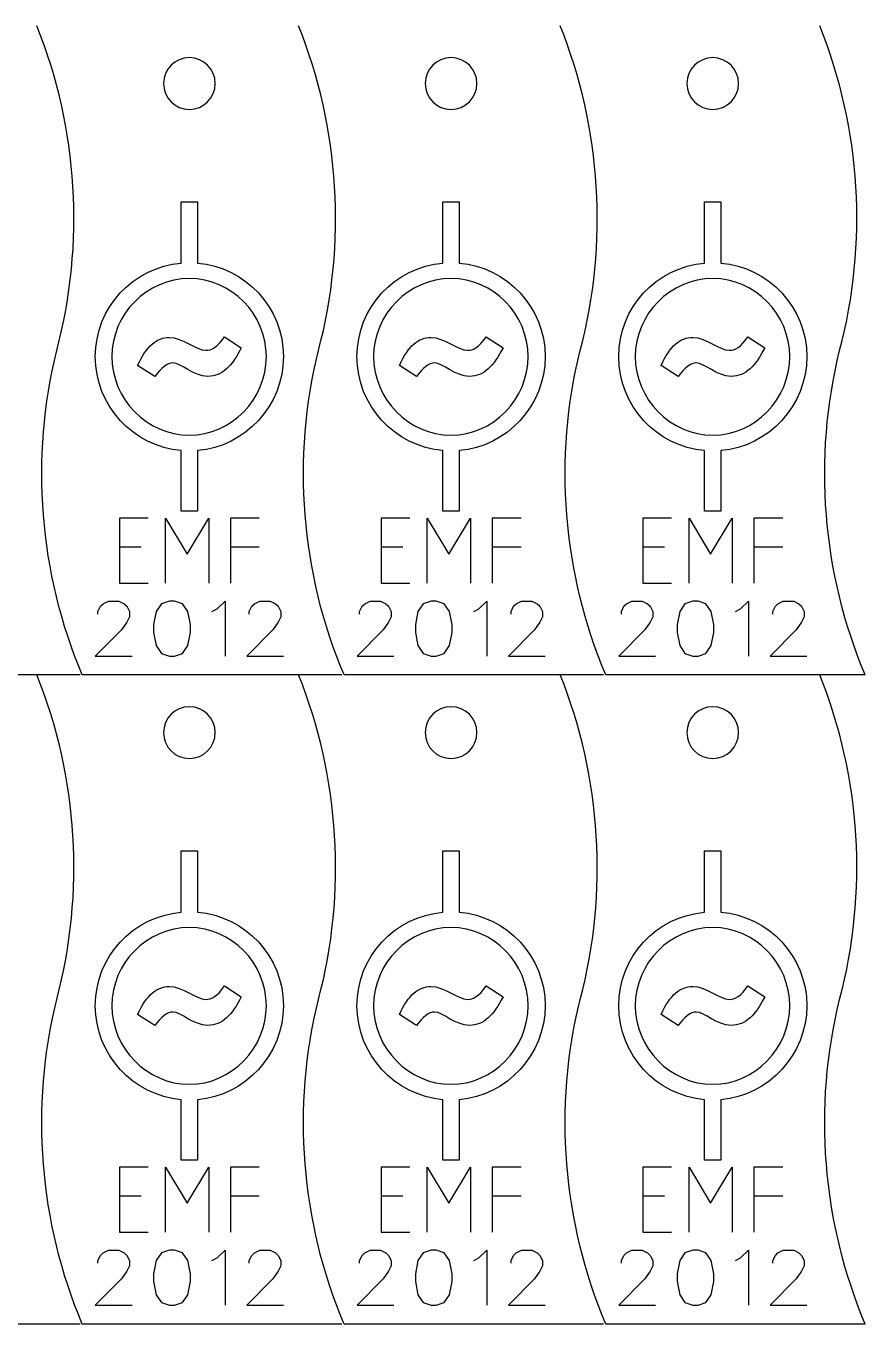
# Model space of a CAD drawing. Header units: millimetres. Extents: x 17 to 566, y -11 to 289.
# Drawn here: x 500.9 to 565.8, y -11.3 to 88.7 of the extents above; entities that cross this region are included whole.
import ezdxf

# ---------------------------------------------------------------- set-up
doc = ezdxf.new("R2010")
doc.units = ezdxf.units.MM
doc.layers.add('cut', color=7, linetype='CONTINUOUS')

msp = doc.modelspace()

# ---------------------------------------------------------------- linework, layer by layer
at = {"layer": 'cut', "color": 7}
for points in [[(515.482239, 84.226643), (515.482239, 84.226643), (515.482239, 84.226643)], [(535.651476, 84.226643), (535.651476, 84.226643), (535.651476, 84.226643)], [(555.820713, 84.226643), (555.820713, 84.226643), (555.820713, 84.226643)], [(505.06956, 38.660779), (485.06956, 38.660779)], [(525.238797, 38.660779), (505.238797, 38.660779)], [(545.408033, 38.660779), (525.408034, 38.660779)], [(565.57727, 38.660779), (545.577271, 38.660779)], [(515.482239, 34.22667), (515.482239, 34.22667), (515.482239, 34.22667)], [(535.651476, 34.22667), (535.651476, 34.22667), (535.651476, 34.22667)], [(555.820713, 34.22667), (555.820713, 34.22667), (555.820713, 34.22667)], [(505.06956, -11.339194), (485.06956, -11.339194)], [(525.238797, -11.339194), (505.238797, -11.339194)], [(545.408033, -11.339194), (525.408034, -11.339194)], [(565.57727, -11.339194), (545.577271, -11.339194)]]:
    msp.add_lwpolyline(points, dxfattribs=at)
at = {"layer": 'cut', "color": 5}
for points in [[(512.860874, 75.104355), (514.117268, 75.104355), (514.117268, 70.389198)], [(512.860874, 70.389198), (512.860874, 75.104355)], [(533.030111, 75.104355), (534.286505, 75.104355), (534.286505, 70.389198)], [(533.030111, 70.389198), (533.030111, 75.104355)], [(553.199348, 75.104355), (554.455742, 75.104355), (554.455742, 70.389198)], [(553.199348, 70.389198), (553.199348, 75.104355)], [(516.199515, 64.72449), (517.493941, 63.861454)], [(536.368752, 64.72449), (537.663178, 63.861454)], [(556.537989, 64.72449), (557.832415, 63.861454)], [(507.514651, 63.186235), (507.514651, 63.186235)], [(527.683888, 63.186235), (527.683888, 63.186235)], [(547.853125, 63.186235), (547.853125, 63.186235)], [(510.816121, 61.64807), (509.502946, 62.51088)], [(530.985357, 61.64807), (529.672183, 62.51088)], [(551.154594, 61.64807), (549.84142, 62.51088)], [(514.117268, 55.945425), (514.117268, 51.280557), (512.860874, 51.280557), (512.860874, 55.945425)], [(534.286505, 55.945425), (534.286505, 51.280557), (533.030111, 51.280557), (533.030111, 55.945425)], [(554.455742, 55.945425), (554.455742, 51.280557), (553.199348, 51.280557), (553.199348, 55.945425)], [(508.096672, 50.748061), (508.096672, 45.748059)], [(510.318893, 50.748061), (508.096672, 50.748061)], [(511.659248, 50.748061), (513.325912, 47.970283)], [(511.659248, 45.748059), (511.659248, 50.748061)], [(513.325912, 47.970283), (514.992578, 50.748061)], [(514.992578, 50.748061), (514.992578, 45.748059)], [(516.659244, 50.748061), (516.659244, 45.748059)], [(518.881467, 50.748061), (516.659244, 50.748061)], [(528.265909, 50.748061), (528.265909, 45.748059)], [(530.48813, 50.748061), (528.265909, 50.748061)], [(531.828485, 50.748061), (533.495148, 47.970283)], [(531.828485, 45.748059), (531.828485, 50.748061)], [(533.495148, 47.970283), (535.161815, 50.748061)], [(535.161815, 50.748061), (535.161815, 45.748059)], [(536.828481, 50.748061), (536.828481, 45.748059)], [(539.050704, 50.748061), (536.828481, 50.748061)], [(548.435146, 50.748061), (548.435146, 45.748059)], [(550.657367, 50.748061), (548.435146, 50.748061)], [(551.997722, 50.748061), (553.664385, 47.970283)], [(551.997722, 45.748059), (551.997722, 50.748061)], [(553.664385, 47.970283), (555.331051, 50.748061)], [(555.331051, 50.748061), (555.331051, 45.748059)], [(556.997718, 50.748061), (556.997718, 45.748059)], [(559.219941, 50.748061), (556.997718, 50.748061)], [(508.096672, 48.525837), (509.763336, 48.525837)], [(516.659244, 48.525837), (518.881467, 48.525837)], [(528.265909, 48.525837), (529.932573, 48.525837)], [(536.828481, 48.525837), (539.050704, 48.525837)], [(548.435146, 48.525837), (550.10181, 48.525837)], [(556.997718, 48.525837), (559.219941, 48.525837)], [(508.096672, 45.748059), (510.318893, 45.748059)], [(528.265909, 45.748059), (530.48813, 45.748059)], [(548.435146, 45.748059), (550.657367, 45.748059)], [(506.645635, 43.953084), (506.847656, 44.155104)], [(506.847656, 44.155104), (507.251696, 44.357124)], [(507.251696, 44.357124), (508.059777, 44.357124)], [(508.059777, 44.357124), (508.463818, 44.155104)], [(508.463818, 44.155104), (508.665838, 43.953084)], [(511.342606, 44.155104), (510.938566, 43.549043)], [(511.948667, 44.357124), (511.342606, 44.155104)], [(512.352708, 44.357124), (511.948667, 44.357124)], [(512.958766, 44.155104), (512.352708, 44.357124)], [(513.362806, 43.549043), (512.958766, 44.155104)], [(515.635534, 43.751063), (516.241594, 44.357124)], [(516.241594, 44.357124), (516.241594, 40.114675)], [(518.312301, 43.953084), (518.514322, 44.155104)], [(518.514322, 44.155104), (518.918362, 44.357124)], [(518.918362, 44.357124), (519.726443, 44.357124)], [(519.726443, 44.357124), (520.130484, 44.155104)], [(520.130484, 44.155104), (520.332504, 43.953084)], [(526.814872, 43.953084), (527.016893, 44.155104)], [(527.016893, 44.155104), (527.420933, 44.357124)], [(527.420933, 44.357124), (528.229014, 44.357124)], [(528.229014, 44.357124), (528.633055, 44.155104)], [(528.633055, 44.155104), (528.835075, 43.953084)], [(531.511843, 44.155104), (531.107802, 43.549043)], [(532.117904, 44.357124), (531.511843, 44.155104)], [(532.521945, 44.357124), (532.117904, 44.357124)], [(533.128003, 44.155104), (532.521945, 44.357124)], [(533.532043, 43.549043), (533.128003, 44.155104)], [(535.80477, 43.751063), (536.410831, 44.357124)], [(536.410831, 44.357124), (536.410831, 40.114675)], [(538.481538, 43.953084), (538.683558, 44.155104)], [(538.683558, 44.155104), (539.087599, 44.357124)], [(539.087599, 44.357124), (539.89568, 44.357124)], [(539.89568, 44.357124), (540.299721, 44.155104)], [(540.299721, 44.155104), (540.501741, 43.953084)], [(546.984109, 43.953084), (547.186129, 44.155104)], [(547.186129, 44.155104), (547.59017, 44.357124)], [(547.59017, 44.357124), (548.398251, 44.357124)], [(548.398251, 44.357124), (548.802292, 44.155104)], [(548.802292, 44.155104), (549.004312, 43.953084)], [(551.68108, 44.155104), (551.277039, 43.549043)], [(552.287141, 44.357124), (551.68108, 44.155104)], [(552.691181, 44.357124), (552.287141, 44.357124)], [(553.29724, 44.155104), (552.691181, 44.357124)], [(553.70128, 43.549043), (553.29724, 44.155104)], [(555.974007, 43.751063), (556.580068, 44.357124)], [(556.580068, 44.357124), (556.580068, 40.114675)], [(558.650775, 43.953084), (558.852795, 44.155104)], [(558.852795, 44.155104), (559.256836, 44.357124)], [(559.256836, 44.357124), (560.064917, 44.357124)], [(560.064917, 44.357124), (560.468958, 44.155104)], [(560.468958, 44.155104), (560.670978, 43.953084)], [(506.443615, 43.549043), (506.645635, 43.953084)], [(506.443615, 43.347023), (506.443615, 43.549043)], [(508.665838, 43.953084), (508.867859, 43.549043)], [(508.867859, 43.145002), (508.665838, 42.740962)], [(508.867859, 43.549043), (508.867859, 43.145002)], [(510.938566, 43.549043), (510.736545, 42.538941)], [(513.564827, 42.538941), (513.362806, 43.549043)], [(515.231493, 43.549043), (515.635534, 43.751063)], [(518.110281, 43.549043), (518.312301, 43.953084)], [(518.110281, 43.347023), (518.110281, 43.549043)], [(520.332504, 43.953084), (520.534525, 43.549043)], [(520.534525, 43.145002), (520.332504, 42.740962)], [(520.534525, 43.549043), (520.534525, 43.145002)], [(526.612852, 43.549043), (526.814872, 43.953084)], [(526.612852, 43.347023), (526.612852, 43.549043)], [(528.835075, 43.953084), (529.037096, 43.549043)], [(529.037096, 43.145002), (528.835075, 42.740962)], [(529.037096, 43.549043), (529.037096, 43.145002)], [(531.107802, 43.549043), (530.905782, 42.538941)], [(533.734064, 42.538941), (533.532043, 43.549043)], [(535.40073, 43.549043), (535.80477, 43.751063)], [(538.279518, 43.549043), (538.481538, 43.953084)], [(538.279518, 43.347023), (538.279518, 43.549043)], [(540.501741, 43.953084), (540.703762, 43.549043)], [(540.703762, 43.145002), (540.501741, 42.740962)], [(540.703762, 43.549043), (540.703762, 43.145002)], [(546.782089, 43.549043), (546.984109, 43.953084)], [(546.782089, 43.347023), (546.782089, 43.549043)], [(549.004312, 43.953084), (549.206333, 43.549043)], [(549.206333, 43.145002), (549.004312, 42.740962)], [(549.206333, 43.549043), (549.206333, 43.145002)], [(551.277039, 43.549043), (551.075019, 42.538941)], [(553.903301, 42.538941), (553.70128, 43.549043)], [(555.569967, 43.549043), (555.974007, 43.751063)], [(558.448755, 43.549043), (558.650775, 43.953084)], [(558.448755, 43.347023), (558.448755, 43.549043)], [(560.670978, 43.953084), (560.872998, 43.549043)], [(560.872998, 43.145002), (560.670978, 42.740962)], [(560.872998, 43.549043), (560.872998, 43.145002)], [(508.261798, 42.134901), (506.241595, 40.114675)], [(508.665838, 42.740962), (508.261798, 42.134901)], [(510.736545, 42.538941), (510.736545, 41.93288)], [(513.564827, 41.93288), (513.564827, 42.538941)], [(519.928464, 42.134901), (517.908263, 40.114675)], [(520.332504, 42.740962), (519.928464, 42.134901)], [(528.431035, 42.134901), (526.410832, 40.114675)], [(528.835075, 42.740962), (528.431035, 42.134901)], [(530.905782, 42.538941), (530.905782, 41.93288)], [(533.734064, 41.93288), (533.734064, 42.538941)], [(540.097701, 42.134901), (538.0775, 40.114675)], [(540.501741, 42.740962), (540.097701, 42.134901)], [(548.600272, 42.134901), (546.580068, 40.114675)], [(549.004312, 42.740962), (548.600272, 42.134901)], [(551.075019, 42.538941), (551.075019, 41.93288)], [(553.903301, 41.93288), (553.903301, 42.538941)], [(560.266937, 42.134901), (558.246737, 40.114675)], [(560.670978, 42.740962), (560.266937, 42.134901)], [(510.736545, 41.93288), (510.938566, 40.922762)], [(513.362806, 40.922762), (513.564827, 41.93288)], [(530.905782, 41.93288), (531.107802, 40.922762)], [(533.532043, 40.922762), (533.734064, 41.93288)], [(551.075019, 41.93288), (551.277039, 40.922762)], [(553.70128, 40.922762), (553.903301, 41.93288)], [(506.241595, 40.114675), (509.069879, 40.114675)], [(510.938566, 40.922762), (511.342606, 40.316718)], [(511.342606, 40.316718), (511.948667, 40.114675)], [(511.948667, 40.114675), (512.352708, 40.114675)], [(512.352708, 40.114675), (512.958766, 40.316718)], [(512.958766, 40.316718), (513.362806, 40.922762)], [(517.908263, 40.114675), (520.736545, 40.114675)], [(526.410832, 40.114675), (529.239116, 40.114675)], [(531.107802, 40.922762), (531.511843, 40.316718)], [(531.511843, 40.316718), (532.117904, 40.114675)], [(532.117904, 40.114675), (532.521945, 40.114675)], [(532.521945, 40.114675), (533.128003, 40.316718)], [(533.128003, 40.316718), (533.532043, 40.922762)], [(538.0775, 40.114675), (540.905782, 40.114675)], [(546.580068, 40.114675), (549.408353, 40.114675)], [(551.277039, 40.922762), (551.68108, 40.316718)], [(551.68108, 40.316718), (552.287141, 40.114675)], [(552.287141, 40.114675), (552.691181, 40.114675)], [(552.691181, 40.114675), (553.29724, 40.316718)], [(553.29724, 40.316718), (553.70128, 40.922762)], [(558.246737, 40.114675), (561.075019, 40.114675)], [(512.860874, 25.104381), (514.117268, 25.104381), (514.117268, 20.389224)], [(512.860874, 20.389224), (512.860874, 25.104381)], [(533.030111, 25.104381), (534.286505, 25.104381), (534.286505, 20.389224)], [(533.030111, 20.389224), (533.030111, 25.104381)], [(553.199348, 25.104381), (554.455742, 25.104381), (554.455742, 20.389224)], [(553.199348, 20.389224), (553.199348, 25.104381)], [(516.199515, 14.724516), (517.493941, 13.861481)], [(536.368752, 14.724516), (537.663178, 13.861481)], [(556.537989, 14.724516), (557.832415, 13.861481)], [(507.514651, 13.186261), (507.514651, 13.186261)], [(527.683888, 13.186261), (527.683888, 13.186261)], [(547.853125, 13.186261), (547.853125, 13.186261)], [(510.816121, 11.648096), (509.502946, 12.510906)], [(530.985357, 11.648096), (529.672183, 12.510906)], [(551.154594, 11.648096), (549.84142, 12.510906)], [(514.117268, 5.945452), (514.117268, 1.280584), (512.860874, 1.280584), (512.860874, 5.945452)], [(534.286505, 5.945452), (534.286505, 1.280584), (533.030111, 1.280584), (533.030111, 5.945452)], [(554.455742, 5.945452), (554.455742, 1.280584), (553.199348, 1.280584), (553.199348, 5.945452)], [(508.096672, 0.748087), (508.096672, -4.251914)], [(510.318893, 0.748087), (508.096672, 0.748087)], [(511.659248, 0.748087), (513.325912, -2.029691)], [(511.659248, -4.251914), (511.659248, 0.748087)], [(513.325912, -2.029691), (514.992578, 0.748087)], [(514.992578, 0.748087), (514.992578, -4.251914)], [(516.659244, 0.748087), (516.659244, -4.251914)], [(518.881467, 0.748087), (516.659244, 0.748087)], [(528.265909, 0.748087), (528.265909, -4.251914)], [(530.48813, 0.748087), (528.265909, 0.748087)], [(531.828485, 0.748087), (533.495148, -2.029691)], [(531.828485, -4.251914), (531.828485, 0.748087)], [(533.495148, -2.029691), (535.161815, 0.748087)], [(535.161815, 0.748087), (535.161815, -4.251914)], [(536.828481, 0.748087), (536.828481, -4.251914)], [(539.050704, 0.748087), (536.828481, 0.748087)], [(548.435146, 0.748087), (548.435146, -4.251914)], [(550.657367, 0.748087), (548.435146, 0.748087)], [(551.997722, 0.748087), (553.664385, -2.029691)], [(551.997722, -4.251914), (551.997722, 0.748087)], [(553.664385, -2.029691), (555.331051, 0.748087)], [(555.331051, 0.748087), (555.331051, -4.251914)], [(556.997718, 0.748087), (556.997718, -4.251914)], [(559.219941, 0.748087), (556.997718, 0.748087)], [(508.096672, -1.474136), (509.763336, -1.474136)], [(516.659244, -1.474136), (518.881467, -1.474136)], [(528.265909, -1.474136), (529.932573, -1.474136)], [(536.828481, -1.474136), (539.050704, -1.474136)], [(548.435146, -1.474136), (550.10181, -1.474136)], [(556.997718, -1.474136), (559.219941, -1.474136)], [(508.096672, -4.251914), (510.318893, -4.251914)], [(528.265909, -4.251914), (530.48813, -4.251914)], [(548.435146, -4.251914), (550.657367, -4.251914)], [(506.645635, -6.04689), (506.847656, -5.844869)], [(506.847656, -5.844869), (507.251696, -5.642849)], [(507.251696, -5.642849), (508.059777, -5.642849)], [(508.059777, -5.642849), (508.463818, -5.844869)], [(508.463818, -5.844869), (508.665838, -6.04689)], [(511.342606, -5.844869), (510.938566, -6.45093)], [(511.948667, -5.642849), (511.342606, -5.844869)], [(512.352708, -5.642849), (511.948667, -5.642849)], [(512.958766, -5.844869), (512.352708, -5.642849)], [(513.362806, -6.45093), (512.958766, -5.844869)], [(515.635534, -6.24891), (516.241594, -5.642849)], [(516.241594, -5.642849), (516.241594, -9.885298)], [(518.312301, -6.04689), (518.514322, -5.844869)], [(518.514322, -5.844869), (518.918362, -5.642849)], [(518.918362, -5.642849), (519.726443, -5.642849)], [(519.726443, -5.642849), (520.130484, -5.844869)], [(520.130484, -5.844869), (520.332504, -6.04689)], [(526.814872, -6.04689), (527.016893, -5.844869)], [(527.016893, -5.844869), (527.420933, -5.642849)], [(527.420933, -5.642849), (528.229014, -5.642849)], [(528.229014, -5.642849), (528.633055, -5.844869)], [(528.633055, -5.844869), (528.835075, -6.04689)], [(531.511843, -5.844869), (531.107802, -6.45093)], [(532.117904, -5.642849), (531.511843, -5.844869)], [(532.521945, -5.642849), (532.117904, -5.642849)], [(533.128003, -5.844869), (532.521945, -5.642849)], [(533.532043, -6.45093), (533.128003, -5.844869)], [(535.80477, -6.24891), (536.410831, -5.642849)], [(536.410831, -5.642849), (536.410831, -9.885298)], [(538.481538, -6.04689), (538.683558, -5.844869)], [(538.683558, -5.844869), (539.087599, -5.642849)], [(539.087599, -5.642849), (539.89568, -5.642849)], [(539.89568, -5.642849), (540.299721, -5.844869)], [(540.299721, -5.844869), (540.501741, -6.04689)], [(546.984109, -6.04689), (547.186129, -5.844869)], [(547.186129, -5.844869), (547.59017, -5.642849)], [(547.59017, -5.642849), (548.398251, -5.642849)], [(548.398251, -5.642849), (548.802292, -5.844869)], [(548.802292, -5.844869), (549.004312, -6.04689)], [(551.68108, -5.844869), (551.277039, -6.45093)], [(552.287141, -5.642849), (551.68108, -5.844869)], [(552.691181, -5.642849), (552.287141, -5.642849)], [(553.29724, -5.844869), (552.691181, -5.642849)], [(553.70128, -6.45093), (553.29724, -5.844869)], [(555.974007, -6.24891), (556.580068, -5.642849)], [(556.580068, -5.642849), (556.580068, -9.885298)], [(558.650775, -6.04689), (558.852795, -5.844869)], [(558.852795, -5.844869), (559.256836, -5.642849)], [(559.256836, -5.642849), (560.064917, -5.642849)], [(560.064917, -5.642849), (560.468958, -5.844869)], [(560.468958, -5.844869), (560.670978, -6.04689)], [(506.443615, -6.45093), (506.645635, -6.04689)], [(506.443615, -6.652951), (506.443615, -6.45093)], [(508.665838, -6.04689), (508.867859, -6.45093)], [(508.867859, -6.854971), (508.665838, -7.259012)], [(508.867859, -6.45093), (508.867859, -6.854971)], [(510.938566, -6.45093), (510.736545, -7.461032)], [(513.564827, -7.461032), (513.362806, -6.45093)], [(515.231493, -6.45093), (515.635534, -6.24891)], [(518.110281, -6.45093), (518.312301, -6.04689)], [(518.110281, -6.652951), (518.110281, -6.45093)], [(520.332504, -6.04689), (520.534525, -6.45093)], [(520.534525, -6.854971), (520.332504, -7.259012)], [(520.534525, -6.45093), (520.534525, -6.854971)], [(526.612852, -6.45093), (526.814872, -6.04689)], [(526.612852, -6.652951), (526.612852, -6.45093)], [(528.835075, -6.04689), (529.037096, -6.45093)], [(529.037096, -6.854971), (528.835075, -7.259012)], [(529.037096, -6.45093), (529.037096, -6.854971)], [(531.107802, -6.45093), (530.905782, -7.461032)], [(533.734064, -7.461032), (533.532043, -6.45093)], [(535.40073, -6.45093), (535.80477, -6.24891)], [(538.279518, -6.45093), (538.481538, -6.04689)], [(538.279518, -6.652951), (538.279518, -6.45093)], [(540.501741, -6.04689), (540.703762, -6.45093)], [(540.703762, -6.854971), (540.501741, -7.259012)], [(540.703762, -6.45093), (540.703762, -6.854971)], [(546.782089, -6.45093), (546.984109, -6.04689)], [(546.782089, -6.652951), (546.782089, -6.45093)], [(549.004312, -6.04689), (549.206333, -6.45093)], [(549.206333, -6.854971), (549.004312, -7.259012)], [(549.206333, -6.45093), (549.206333, -6.854971)], [(551.277039, -6.45093), (551.075019, -7.461032)], [(553.903301, -7.461032), (553.70128, -6.45093)], [(555.569967, -6.45093), (555.974007, -6.24891)], [(558.448755, -6.45093), (558.650775, -6.04689)], [(558.448755, -6.652951), (558.448755, -6.45093)], [(560.670978, -6.04689), (560.872998, -6.45093)], [(560.872998, -6.854971), (560.670978, -7.259012)], [(560.872998, -6.45093), (560.872998, -6.854971)], [(508.261798, -7.865073), (506.241595, -9.885298)], [(508.665838, -7.259012), (508.261798, -7.865073)], [(510.736545, -7.461032), (510.736545, -8.067093)], [(513.564827, -8.067093), (513.564827, -7.461032)], [(519.928464, -7.865073), (517.908263, -9.885298)], [(520.332504, -7.259012), (519.928464, -7.865073)], [(528.431035, -7.865073), (526.410832, -9.885298)], [(528.835075, -7.259012), (528.431035, -7.865073)], [(530.905782, -7.461032), (530.905782, -8.067093)], [(533.734064, -8.067093), (533.734064, -7.461032)], [(540.097701, -7.865073), (538.0775, -9.885298)], [(540.501741, -7.259012), (540.097701, -7.865073)], [(548.600272, -7.865073), (546.580068, -9.885298)], [(549.004312, -7.259012), (548.600272, -7.865073)], [(551.075019, -7.461032), (551.075019, -8.067093)], [(553.903301, -8.067093), (553.903301, -7.461032)], [(560.266937, -7.865073), (558.246737, -9.885298)], [(560.670978, -7.259012), (560.266937, -7.865073)], [(510.736545, -8.067093), (510.938566, -9.077211)], [(513.362806, -9.077211), (513.564827, -8.067093)], [(530.905782, -8.067093), (531.107802, -9.077211)], [(533.532043, -9.077211), (533.734064, -8.067093)], [(551.075019, -8.067093), (551.277039, -9.077211)], [(553.70128, -9.077211), (553.903301, -8.067093)], [(506.241595, -9.885298), (509.069879, -9.885298)], [(510.938566, -9.077211), (511.342606, -9.683255)], [(511.342606, -9.683255), (511.948667, -9.885298)], [(511.948667, -9.885298), (512.352708, -9.885298)], [(512.352708, -9.885298), (512.958766, -9.683255)], [(512.958766, -9.683255), (513.362806, -9.077211)], [(517.908263, -9.885298), (520.736545, -9.885298)], [(526.410832, -9.885298), (529.239116, -9.885298)], [(531.107802, -9.077211), (531.511843, -9.683255)], [(531.511843, -9.683255), (532.117904, -9.885298)], [(532.117904, -9.885298), (532.521945, -9.885298)], [(532.521945, -9.885298), (533.128003, -9.683255)], [(533.128003, -9.683255), (533.532043, -9.077211)], [(538.0775, -9.885298), (540.905782, -9.885298)], [(546.580068, -9.885298), (549.408353, -9.885298)], [(551.277039, -9.077211), (551.68108, -9.683255)], [(551.68108, -9.683255), (552.287141, -9.885298)], [(552.287141, -9.885298), (552.691181, -9.885298)], [(552.691181, -9.885298), (553.29724, -9.683255)], [(553.29724, -9.683255), (553.70128, -9.077211)], [(558.246737, -9.885298), (561.075019, -9.885298)]]:
    msp.add_lwpolyline(points, dxfattribs=at)
at = {"layer": 'cut', "color": 7}
for points in [[(503.267266, 63.660754), (505.456735, 71.868448), (504.912387, 80.780919), (501.739346, 88.660752)], [(523.436503, 63.660754), (525.625972, 71.868448), (525.081624, 80.780919), (521.908583, 88.660752)], [(543.60574, 63.660754), (545.795208, 71.868448), (545.250861, 80.780919), (542.07782, 88.660752)], [(563.605765, 63.660749), (565.795216, 71.868443), (565.250866, 80.780913), (562.077842, 88.660747)], [(513.48907, 86.219812), (512.388273, 86.219812), (511.495901, 85.327437), (511.495901, 84.226643)], [(515.482239, 84.226643), (515.482239, 85.327437), (514.589866, 86.219812), (513.48907, 86.219812)], [(533.658307, 86.219812), (532.55751, 86.219812), (531.665138, 85.327437), (531.665138, 84.226643)], [(535.651476, 84.226643), (535.651476, 85.327437), (534.759103, 86.219812), (533.658307, 86.219812)], [(553.827544, 86.219812), (552.726747, 86.219812), (551.834375, 85.327437), (551.834375, 84.226643)], [(555.820713, 84.226643), (555.820713, 85.327437), (554.92834, 86.219812), (553.827544, 86.219812)], [(511.495901, 84.226643), (511.495901, 83.125841), (512.388273, 82.233474), (513.48907, 82.233474)], [(513.48907, 82.233474), (514.589866, 82.233474), (515.482239, 83.125841), (515.482239, 84.226643)], [(531.665138, 84.226643), (531.665138, 83.125841), (532.55751, 82.233474), (533.658307, 82.233474)], [(533.658307, 82.233474), (534.759103, 82.233474), (535.651476, 83.125841), (535.651476, 84.226643)], [(551.834375, 84.226643), (551.834375, 83.125841), (552.726747, 82.233474), (553.827544, 82.233474)], [(553.827544, 82.233474), (554.92834, 82.233474), (555.820713, 83.125841), (555.820713, 84.226643)], [(505.238797, 38.660779), (501.923202, 46.493053), (501.220353, 55.405534), (503.267266, 63.660754)], [(525.408034, 38.660779), (522.092439, 46.493053), (521.38959, 55.405534), (523.436503, 63.660754)], [(545.577271, 38.660779), (542.261676, 46.493053), (541.558827, 55.405534), (543.60574, 63.660754)], [(565.577284, 38.660779), (562.261681, 46.493053), (561.558835, 55.405534), (563.605765, 63.660749)], [(503.267266, 13.660781), (505.456735, 21.868475), (504.912387, 30.780946), (501.739346, 38.660779)], [(523.436503, 13.660781), (525.625972, 21.868475), (525.081624, 30.780946), (521.908583, 38.660779)], [(543.60574, 13.660781), (545.795208, 21.868475), (545.250861, 30.780946), (542.07782, 38.660779)], [(563.605765, 13.660826), (565.795216, 21.868489), (565.250866, 30.78096), (562.077842, 38.660793)], [(513.48907, 36.219839), (512.388273, 36.219839), (511.495901, 35.327464), (511.495901, 34.22667)], [(515.482239, 34.22667), (515.482239, 35.327464), (514.589866, 36.219839), (513.48907, 36.219839)], [(533.658307, 36.219839), (532.55751, 36.219839), (531.665138, 35.327464), (531.665138, 34.22667)], [(535.651476, 34.22667), (535.651476, 35.327464), (534.759103, 36.219839), (533.658307, 36.219839)], [(553.827544, 36.219839), (552.726747, 36.219839), (551.834375, 35.327464), (551.834375, 34.22667)], [(555.820713, 34.22667), (555.820713, 35.327464), (554.92834, 36.219839), (553.827544, 36.219839)], [(511.495901, 34.22667), (511.495901, 33.125868), (512.388273, 32.233501), (513.48907, 32.233501)], [(513.48907, 32.233501), (514.589866, 32.233501), (515.482239, 33.125868), (515.482239, 34.22667)], [(531.665138, 34.22667), (531.665138, 33.125868), (532.55751, 32.233501), (533.658307, 32.233501)], [(533.658307, 32.233501), (534.759103, 32.233501), (535.651476, 33.125868), (535.651476, 34.22667)], [(551.834375, 34.22667), (551.834375, 33.125868), (552.726747, 32.233501), (553.827544, 32.233501)], [(553.827544, 32.233501), (554.92834, 32.233501), (555.820713, 33.125868), (555.820713, 34.22667)], [(505.238797, -11.339194), (501.923202, -3.506921), (501.220353, 5.405561), (503.267266, 13.660781)], [(525.408034, -11.339194), (522.092439, -3.506921), (521.38959, 5.405561), (523.436503, 13.660781)], [(545.577271, -11.339194), (542.261676, -3.506921), (541.558827, 5.405561), (543.60574, 13.660781)], [(565.577284, -11.339208), (562.261681, -3.506949), (561.558835, 5.405544), (563.605765, 13.660826)]]:
    msp.add_open_spline(points, degree=3, dxfattribs=at)
at = {"layer": 'cut', "color": 5}
for points in [[(506.23897, 63.186235), (506.23897, 66.975353), (509.146531, 70.070484), (512.860874, 70.389198)], [(514.117268, 70.389198), (517.794223, 70.089111), (520.73917, 66.994092), (520.73917, 63.186235)], [(526.408207, 63.186235), (526.408207, 66.975353), (529.315767, 70.070484), (533.030111, 70.389198)], [(534.286505, 70.389198), (537.96346, 70.089111), (540.908407, 66.994092), (540.908407, 63.186235)], [(546.577444, 63.186235), (546.577444, 66.975353), (549.485004, 70.070484), (553.199348, 70.389198)], [(554.455742, 70.389198), (558.132697, 70.089111), (561.077643, 66.994092), (561.077643, 63.186235)], [(513.498606, 69.207559), (510.215882, 69.207559), (507.514651, 66.449993), (507.514651, 63.186235)], [(519.426314, 63.186235), (519.426314, 66.449993), (516.743617, 69.207559), (513.498606, 69.207559)], [(533.667843, 69.207559), (530.385119, 69.207559), (527.683888, 66.449993), (527.683888, 63.186235)], [(539.595551, 63.186235), (539.595551, 66.449993), (536.912854, 69.207559), (533.667843, 69.207559)], [(553.83708, 69.207559), (550.554356, 69.207559), (547.853125, 66.449993), (547.853125, 63.186235)], [(559.764788, 63.186235), (559.764788, 66.449993), (557.082091, 69.207559), (553.83708, 69.207559)], [(509.502946, 62.51088), (510.197137, 64.01154), (510.984954, 64.668014), (511.941713, 64.668014)], [(511.941713, 64.668014), (512.973249, 64.668014), (514.00489, 63.673858), (514.755322, 63.673858)], [(514.755322, 63.673858), (515.205368, 63.673858), (515.636987, 63.898959), (516.199515, 64.72449)], [(529.672183, 62.51088), (530.366374, 64.01154), (531.154191, 64.668014), (532.11095, 64.668014)], [(532.11095, 64.668014), (533.142486, 64.668014), (534.174127, 63.673858), (534.924559, 63.673858)], [(534.924559, 63.673858), (535.374604, 63.673858), (535.806224, 63.898959), (536.368752, 64.72449)], [(549.84142, 62.51088), (550.53561, 64.01154), (551.323428, 64.668014), (552.280187, 64.668014)], [(552.280187, 64.668014), (553.311723, 64.668014), (554.343364, 63.673858), (555.093796, 63.673858)], [(555.093796, 63.673858), (555.543841, 63.673858), (555.975461, 63.898959), (556.537989, 64.72449)], [(512.860874, 55.945425), (509.146531, 56.264368), (506.23897, 59.415748), (506.23897, 63.186235)], [(507.514651, 63.186235), (507.514651, 59.922255), (510.215882, 57.1274), (513.498606, 57.1274)], [(513.498606, 57.1274), (516.743617, 57.1274), (519.426314, 59.922255), (519.426314, 63.186235)], [(520.73917, 63.186235), (520.73917, 59.415748), (517.794223, 56.245625), (514.117268, 55.945425)], [(517.493941, 63.861454), (516.781006, 62.49214), (516.049644, 61.666838), (514.905411, 61.666838)], [(533.030111, 55.945425), (529.315767, 56.264368), (526.408207, 59.415748), (526.408207, 63.186235)], [(527.683888, 63.186235), (527.683888, 59.922255), (530.385119, 57.1274), (533.667843, 57.1274)], [(533.667843, 57.1274), (536.912854, 57.1274), (539.595551, 59.922255), (539.595551, 63.186235)], [(540.908407, 63.186235), (540.908407, 59.415748), (537.96346, 56.245625), (534.286505, 55.945425)], [(537.663178, 63.861454), (536.950243, 62.49214), (536.218881, 61.666838), (535.074647, 61.666838)], [(553.199348, 55.945425), (549.485004, 56.264368), (546.577444, 59.415748), (546.577444, 63.186235)], [(547.853125, 63.186235), (547.853125, 59.922255), (550.554356, 57.1274), (553.83708, 57.1274)], [(553.83708, 57.1274), (557.082091, 57.1274), (559.764788, 59.922255), (559.764788, 63.186235)], [(561.077643, 63.186235), (561.077643, 59.415748), (558.132697, 56.245625), (554.455742, 55.945425)], [(557.832415, 63.861454), (557.11948, 62.49214), (556.388118, 61.666838), (555.243884, 61.666838)], [(512.222925, 62.698698), (511.772772, 62.698698), (511.34137, 62.341939), (510.816121, 61.64807)], [(514.905411, 61.666838), (513.798563, 61.666838), (512.842126, 62.698698), (512.222925, 62.698698)], [(532.392162, 62.698698), (531.942009, 62.698698), (531.510607, 62.341939), (530.985357, 61.64807)], [(535.074647, 61.666838), (533.9678, 61.666838), (533.011363, 62.698698), (532.392162, 62.698698)], [(552.561399, 62.698698), (552.111246, 62.698698), (551.679844, 62.341939), (551.154594, 61.64807)], [(555.243884, 61.666838), (554.137037, 61.666838), (553.1806, 62.698698), (552.561399, 62.698698)], [(506.23897, 13.186261), (506.23897, 16.97538), (509.146531, 20.070511), (512.860874, 20.389224)], [(514.117268, 20.389224), (517.794223, 20.089137), (520.73917, 16.994119), (520.73917, 13.186261)], [(526.408207, 13.186261), (526.408207, 16.97538), (529.315767, 20.070511), (533.030111, 20.389224)], [(534.286505, 20.389224), (537.96346, 20.089137), (540.908407, 16.994119), (540.908407, 13.186261)], [(546.577444, 13.186261), (546.577444, 16.97538), (549.485004, 20.070511), (553.199348, 20.389224)], [(554.455742, 20.389224), (558.132697, 20.089137), (561.077643, 16.994119), (561.077643, 13.186261)], [(513.498606, 19.207585), (510.215882, 19.207585), (507.514651, 16.45002), (507.514651, 13.186261)], [(519.426314, 13.186261), (519.426314, 16.45002), (516.743617, 19.207585), (513.498606, 19.207585)], [(533.667843, 19.207585), (530.385119, 19.207585), (527.683888, 16.45002), (527.683888, 13.186261)], [(539.595551, 13.186261), (539.595551, 16.45002), (536.912854, 19.207585), (533.667843, 19.207585)], [(553.83708, 19.207585), (550.554356, 19.207585), (547.853125, 16.45002), (547.853125, 13.186261)], [(559.764788, 13.186261), (559.764788, 16.45002), (557.082091, 19.207585), (553.83708, 19.207585)], [(509.502946, 12.510906), (510.197137, 14.011566), (510.984954, 14.668041), (511.941713, 14.668041)], [(511.941713, 14.668041), (512.973249, 14.668041), (514.00489, 13.673885), (514.755322, 13.673885)], [(514.755322, 13.673885), (515.205368, 13.673885), (515.636987, 13.898985), (516.199515, 14.724516)], [(529.672183, 12.510906), (530.366374, 14.011566), (531.154191, 14.668041), (532.11095, 14.668041)], [(532.11095, 14.668041), (533.142486, 14.668041), (534.174127, 13.673885), (534.924559, 13.673885)], [(534.924559, 13.673885), (535.374604, 13.673885), (535.806224, 13.898985), (536.368752, 14.724516)], [(549.84142, 12.510906), (550.53561, 14.011566), (551.323428, 14.668041), (552.280187, 14.668041)], [(552.280187, 14.668041), (553.311723, 14.668041), (554.343364, 13.673885), (555.093796, 13.673885)], [(555.093796, 13.673885), (555.543841, 13.673885), (555.975461, 13.898985), (556.537989, 14.724516)], [(512.860874, 5.945452), (509.146531, 6.264394), (506.23897, 9.415775), (506.23897, 13.186261)], [(507.514651, 13.186261), (507.514651, 9.922282), (510.215882, 7.127427), (513.498606, 7.127427)], [(513.498606, 7.127427), (516.743617, 7.127427), (519.426314, 9.922282), (519.426314, 13.186261)], [(520.73917, 13.186261), (520.73917, 9.415775), (517.794223, 6.245652), (514.117268, 5.945452)], [(517.493941, 13.861481), (516.781006, 12.492167), (516.049644, 11.666864), (514.905411, 11.666864)], [(533.030111, 5.945452), (529.315767, 6.264394), (526.408207, 9.415775), (526.408207, 13.186261)], [(527.683888, 13.186261), (527.683888, 9.922282), (530.385119, 7.127427), (533.667843, 7.127427)], [(533.667843, 7.127427), (536.912854, 7.127427), (539.595551, 9.922282), (539.595551, 13.186261)], [(540.908407, 13.186261), (540.908407, 9.415775), (537.96346, 6.245652), (534.286505, 5.945452)], [(537.663178, 13.861481), (536.950243, 12.492167), (536.218881, 11.666864), (535.074647, 11.666864)], [(553.199348, 5.945452), (549.485004, 6.264394), (546.577444, 9.415775), (546.577444, 13.186261)], [(547.853125, 13.186261), (547.853125, 9.922282), (550.554356, 7.127427), (553.83708, 7.127427)], [(553.83708, 7.127427), (557.082091, 7.127427), (559.764788, 9.922282), (559.764788, 13.186261)], [(561.077643, 13.186261), (561.077643, 9.415775), (558.132697, 6.245652), (554.455742, 5.945452)], [(557.832415, 13.861481), (557.11948, 12.492167), (556.388118, 11.666864), (555.243884, 11.666864)], [(512.222925, 12.698725), (511.772772, 12.698725), (511.34137, 12.341965), (510.816121, 11.648096)], [(514.905411, 11.666864), (513.798563, 11.666864), (512.842126, 12.698725), (512.222925, 12.698725)], [(532.392162, 12.698725), (531.942009, 12.698725), (531.510607, 12.341965), (530.985357, 11.648096)], [(535.074647, 11.666864), (533.9678, 11.666864), (533.011363, 12.698725), (532.392162, 12.698725)], [(552.561399, 12.698725), (552.111246, 12.698725), (551.679844, 12.341965), (551.154594, 11.648096)], [(555.243884, 11.666864), (554.137037, 11.666864), (553.1806, 12.698725), (552.561399, 12.698725)]]:
    msp.add_open_spline(points, degree=3, dxfattribs=at)

doc.saveas('drawing.dxf')
